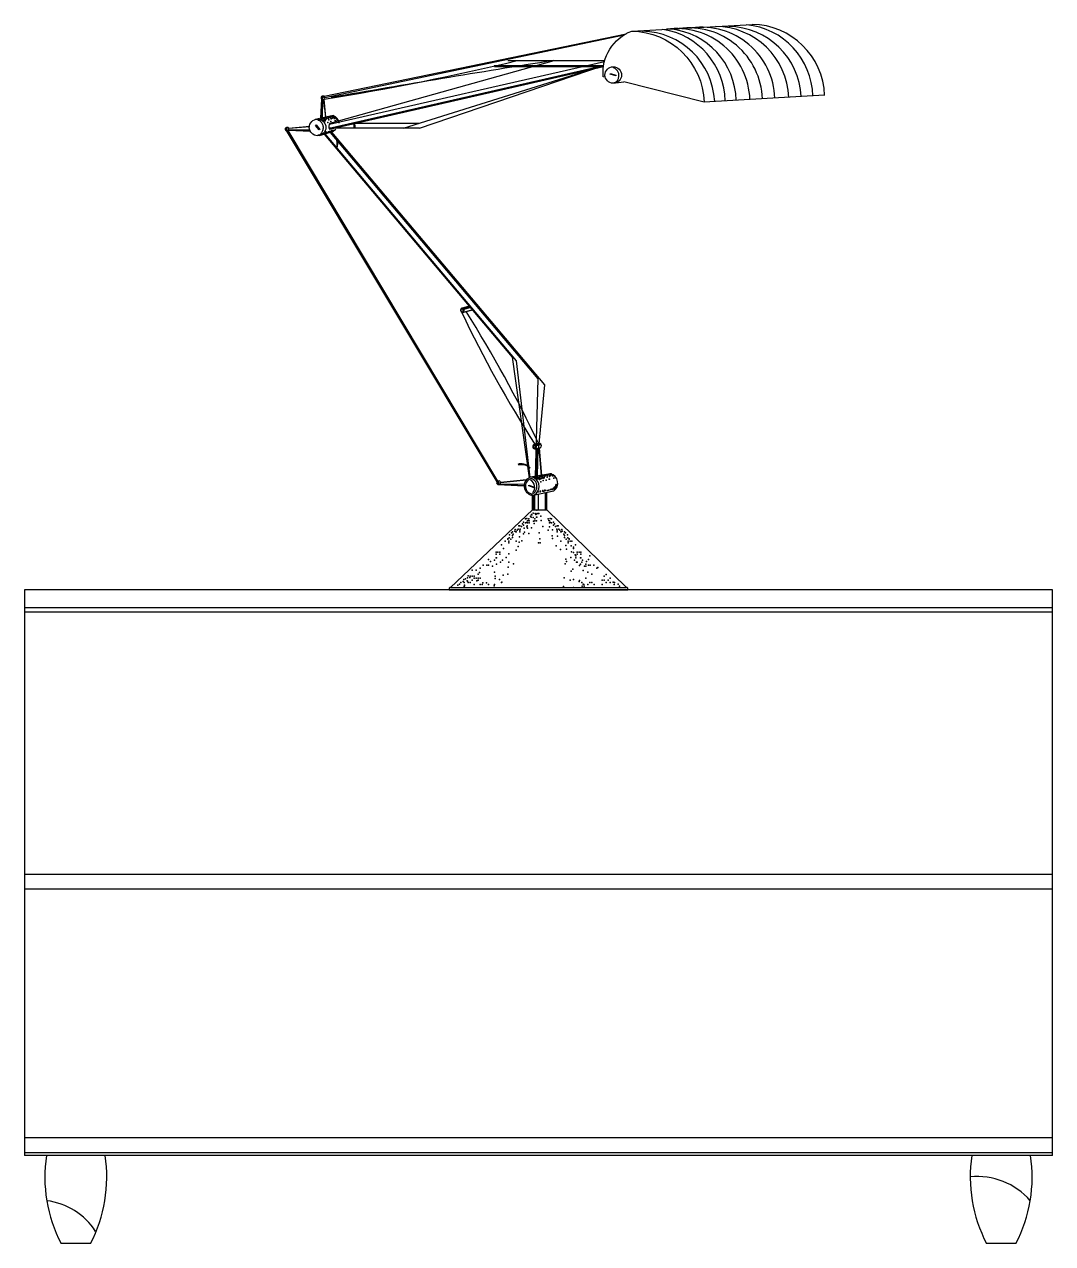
# Model space of a CAD drawing. Header units: millimetres. Extents: x 3060 to 28796, y 18778 to 36190.
# Drawn here: x 21089 to 21789, y 34043 to 34873 of the extents above; entities that cross this region are included whole.
import ezdxf

# ---------------------------------------------------------------- set-up
doc = ezdxf.new("R2010")
doc.units = ezdxf.units.MM

# ---------------------------------------------------------------- blocks, each defined once
blk = doc.blocks.new('A$C1EAB5A90')
for p, q in [((204.12, 780.81), (409.69, 823.45)), ((204.46, 779.99), (408.27, 822.63)), ((413.47, 825.17), (495.48, 829.77)), ((208.06, 762.56), (360.7, 805.2)), ((329.07, 805.2), (395.09, 805.2)), ((335.1, 805.2), (395.09, 805.2)), ((360.1, 805.2), (395.09, 805.2)), ((385.75, 805.2), (392.99, 805.2)), ((207.41, 759.07), (394.32, 801.71)), ((207.62, 758.39), (394.22, 801.03)), ((207.72, 761.96), (394.92, 804.6)), ((258.06, 759.07), (394.32, 801.71)), ((269.08, 759.07), (394.32, 801.71)), ((319.73, 801.71), (394.32, 801.71)), ((320.09, 801.03), (394.22, 801.03)), ((544.81, 781.49), (462.79, 776.89)), ((202.33, 778.77), (201.66, 765.88)), ((202.62, 778.72), (201.96, 765.95)), ((202.97, 778.69), (202.65, 766.1)), ((203.62, 778.62), (204.89, 766.61)), ((203.81, 778.64), (205.07, 766.65)), ((178.14, 757.58), (321.58, 518.43)), ((179.27, 757.47), (322.15, 518.99)), ((179.65, 757.74), (194.98, 757.06)), ((179.81, 757.97), (194.81, 757.32)), ((179.87, 759.23), (194.31, 760.51)), ((179.93, 759.08), (194.28, 760.35)), ((179.94, 758.3), (194.49, 757.99)), ((204.61, 755.2), (334.7, 600.91)), ((269.08, 759.07), (207.41, 759.07)), ((208.1, 756.23), (349.59, 588.46)), ((208.98, 756.53), (354.04, 584.56)), ((225.82, 762.55), (269.04, 762.51)), ((204.08, 755.04), (332, 603.24)), ((298.27, 636.74), (298.26, 636.7)), ((298.58, 636.61), (302.89, 637.78)), ((298.88, 636.41), (303.08, 637.55)), ((298.98, 633.93), (304.67, 635.57)), ((299.26, 635.97), (303.48, 637.08)), ((299.77, 636.97), (299.77, 636.96)), ((332, 603.24), (343.54, 521.25)), ((334.7, 600.91), (344.12, 521.49)), ((349.59, 588.46), (347.82, 522.14)), ((354.04, 584.56), (348.15, 523.32)), ((347.78, 543.9), (351.07, 544.4)), ((348.08, 543.7), (351.37, 544.2)), ((348.86, 541.13), (348.13, 522.19)), ((348.17, 541.22), (351.51, 541.82)), ((349.18, 541.18), (348.41, 522.24)), ((348.46, 543.26), (351.74, 543.76)), ((349.57, 541.25), (349.19, 522.37)), ((350.29, 541.38), (351.88, 522.82)), ((350.49, 541.42), (352.02, 522.84)), ((322.37, 516.6), (340.22, 515.74)), ((322.92, 518.08), (322.94, 518.05)), ((323.06, 516.81), (340.23, 516.01)), ((323.88, 517.14), (340.31, 516.77)), ((324.06, 518.22), (341.89, 519.96)), ((324.09, 518.05), (341.72, 519.77)), ((345.95, 499.28), (345.95, 509.38)), ((346.35, 499.28), (346.35, 509.44)), ((346.76, 499.28), (346.76, 509.53)), ((347.57, 499.28), (347.57, 509.69)), ((350, 499.28), (350, 510.19)), ((354.86, 499.28), (354.86, 511.18)), ((355.27, 499.28), (355.27, 511.27)), ((355.67, 499.28), (355.67, 511.35)), ((345.95, 499.28), (355.67, 499.28)), ((700, 445), (0, 445)), ((0, 445), (0, 60)), ((290.04, 446.62), (409.96, 446.62)), ((700, 60), (700, 445)), ((0, 433), (700, 433)), ((0, 430), (700, 430)), ((0, 251.5), (700, 251.5)), ((0, 241.5), (700, 241.5)), ((700, 72), (0, 72)), ((0, 62), (700, 62)), ((700, 60), (0, 60)), ((45, 0), (25, 0)), ((675, 0), (655, 0))]:
    blk.add_line(p, q)
for points in [[(395.41, 793.84), (394.09, 794.18, -0.338972), (413.47, 825.17, -0.399625), (462.79, 776.89), (408.04, 790.74)], [(214.19, 762.56, 0.283898), (210.25, 767.82), (197.95, 765.05)], [(201.01, 754.14), (208.44, 756.33, 0.10362), (212.04, 758.39)], [(298.23, 636.4, 0.083661), (297.94, 636.38, 0.685038), (298.03, 633.82)], [(298.33, 633.6), (304.33, 635.29, 0.077868), (304.71, 635.62)], [(347.42, 543.69, 0.083661), (347.14, 543.66, 0.685038), (347.23, 541.11)], [(347.53, 540.88), (351.16, 541.54, 0.641064), (350.83, 544.5), (347.32, 543.98)], [(346.3, 509.43), (360.36, 512.31, 0.641064), (358.25, 523.89), (344.65, 521.6)], [(345.14, 520.46, 0.083661), (344.01, 520.3, 0.685038), (345.04, 510.23, 0.685038)], [(345.95, 499.28), (290.04, 446.62, 0.414214), (289.23, 445.81), (289.23, 445), (410.77, 445), (410.77, 445.81, 0.414214), (409.96, 446.62), (355.67, 499.28)]]:
    blk.add_lwpolyline(points, format="xyb")
for points in [[(398.91, 796.35), (402.66, 795.14), (402.54, 794.69), (398.79, 795.9), (398.93, 796.34)], [(402.56, 789.89), (408.04, 790.74)], [(204.1, 780.84), (202.97, 780.98)], [(202.42, 778.74), (203.76, 778.61)], [(178.05, 757.59), (179.33, 757.46)], [(179.65, 759.58), (178.57, 759.71)], [(198.6, 761.37), (201.07, 758.3), (200.73, 757.99), (198.25, 761.05), (198.61, 761.34)], [(302.77, 637.92), (298.13, 636.7)], [(323.35, 519.18), (322.06, 518.98)], [(322.49, 516.62), (323.83, 517.06)], [(343.45, 516.23), (347.22, 514.9), (347.09, 514.45), (343.32, 515.78), (343.47, 516.22)]]:
    blk.add_lwpolyline(points)
for points in [[(202.24, 778.8, 0.130303), (202.6, 778.73, 0.331854), (203.32, 780.68, 0.328319), (202.78, 780.99, 0.500332)], [(177.89, 757.65, 0.130303), (178.22, 757.58, 0.331854), (178.91, 759.43, 0.328319), (178.4, 759.73, 0.500332)], [(298.09, 633.61, 0.130303), (298.57, 633.66, 0.576801), (298.77, 636.49, 0.264517), (297.88, 636.65, 0.710752)], [(347.28, 540.89, 0.130303), (347.77, 540.94, 0.576801), (347.97, 543.78, 0.264517), (347.08, 543.93, 0.710752)], [(322.3, 516.6, 0.130303), (322.67, 516.68, 0.331854), (322.53, 518.85, 0.328319), (321.88, 518.92, 0.500332)], [(345.33, 509.39, 0.130303), (347.22, 509.7, 0.576801), (347.26, 520.96, 0.264517), (343.71, 521.34, 0.710752)]]:
    blk.add_lwpolyline(points, format="xyb", close=True)
for centre in [(400.87, 795.32), (199.63, 759.65)]:
    blk.add_circle(centre, 5.65)
for centre, radius, start, end in [((419.9, 775), 50.08, 2.61998, 89.17619), ((426.97, 776.88), 50.08, 0.92277, 81.15703), ((443.91, 776.88), 50.08, 2.00957, 97.71604), ((434.5, 776.88), 50.08, 1.40587, 83.74301), ((452.39, 777.35), 50.08, 2.01541, 97.64108), ((460.86, 777.82), 50.08, 2.02125, 97.56492), ((470.28, 778.29), 50.08, 2.04459, 89.83959), ((478.75, 778.29), 50.08, 2.63065, 89.17619), ((486.76, 779.7), 50.08, 1.53146, 84.53932), ((494.76, 779.7), 50.08, 2.04459, 89.17619), ((-58.5, 2434.52), 1676.29, 279.01358, 283.59694), ((2007.27, -9561.3), 10496.51, 99.02708, 99.865635), ((201.89, 780.01), 1.05, 300.75338, 34.99604), ((202.97, 779.87), 1.49, 302.21239, 40.81024), ((177.55, 758.8), 0.993, 300.75338, 34.99604), ((178.58, 758.66), 1.41, 300.64126, 40.81024), ((211.84, 760.06), 4.54, 146.49198, 201.52664), ((221.76, 760.66), 2.75, 324.87159, 43.84055), ((222.53, 760.66), 2.75, 324.87159, 43.84055), ((203.32, 748.5), 9.58, 340.1124, 32.89563), ((204.04, 748.47), 9.41, 337.07506, 22.62793), ((1039.83, 986.55), 821.7, 205.42475, 212.58828), ((297.51, 635.03), 1.1, 315.80306, 60.47312), ((-444.98, 166.33), 880.41, 25.43054, 32.10833), ((346.71, 542.31), 1.1, 315.80306, 60.47312), ((338.3, 522.81), 7.93, 47.54309, 107.86834), ((338.58, 521.84), 8.22, 45.62143, 105.62393), ((321.45, 517.6), 1.09, 324.87726, 59.11992), ((322.64, 517.91), 1.46, 324.57098, 61.09276), ((342.04, 514.81), 5.38, 317.08546, 61.43665), ((112.38, 45.4), 98.47, 171.47187, 207.45277), ((-42.38, 45.4), 98.47, 332.54723, 8.52813), ((742.38, 45.4), 98.47, 171.47187, 207.45277), ((587.62, 45.4), 98.47, 332.54723, 8.52813), ((648.8, -1.87), 47.52, 40.84305, 95.90885), ((9.37, -17.06), 46.64, 32.95664, 82.76144)]:
    blk.add_arc(centre, radius, start, end)
for points in [[(401.22, 790.06), (401.61, 790.14), (402, 790.3), (402.87, 790.64), (403.44, 791.13), (404.09, 792.25), (404.36, 792.86), (404.74, 794.21), (404.86, 794.96), (404.65, 796.51), (404.31, 797.27), (403.79, 798.25), (403.29, 798.78), (402.51, 799.56), (402.08, 799.83), (401.36, 800.08), (401.07, 800.13), (400.79, 800.13), (400.77, 800.13), (400.76, 800.13), (400.75, 800.13)], [(199.68, 754.39), (200.08, 754.44), (200.48, 754.58), (201.36, 754.87), (201.96, 755.32), (202.67, 756.41), (202.97, 757), (203.44, 758.33), (203.6, 759.07), (203.47, 760.63), (203.18, 761.41), (202.71, 762.42), (202.24, 762.97), (201.51, 763.79), (201.09, 764.09), (200.39, 764.38), (200.1, 764.44), (199.82, 764.46), (199.8, 764.46), (199.79, 764.46), (199.78, 764.46)], [(298.03, 633.82), (298.13, 633.83), (298.24, 633.86), (298.47, 633.92), (298.63, 634.03), (298.83, 634.29), (298.92, 634.44), (299.06, 634.77), (299.11, 634.96), (299.11, 635.36), (299.05, 635.56), (298.95, 635.83), (298.83, 635.98), (298.66, 636.2), (298.56, 636.28), (298.38, 636.37), (298.31, 636.39), (298.24, 636.4), (298.24, 636.4), (298.23, 636.4), (298.23, 636.4)], [(347.23, 541.11), (347.33, 541.11), (347.43, 541.14), (347.66, 541.2), (347.82, 541.31), (348.02, 541.58), (348.11, 541.72), (348.25, 542.05), (348.31, 542.24), (348.3, 542.64), (348.24, 542.84), (348.14, 543.11), (348.03, 543.26), (347.85, 543.48), (347.75, 543.57), (347.58, 543.65), (347.51, 543.67), (347.43, 543.68), (347.43, 543.68), (347.43, 543.69), (347.42, 543.69)], [(345.04, 510.23), (345.44, 510.28), (345.85, 510.43), (346.75, 510.72), (347.35, 511.18), (348.07, 512.28), (348.38, 512.88), (348.85, 514.23), (349.02, 514.99), (348.89, 516.57), (348.59, 517.36), (348.12, 518.39), (347.64, 518.94), (346.89, 519.78), (346.47, 520.08), (345.76, 520.37), (345.47, 520.44), (345.18, 520.46), (345.16, 520.46), (345.15, 520.46), (345.14, 520.46)]]:
    blk.add_open_spline(points, degree=3, knots=[3.294068, 3.294068, 3.294068, 3.294068, 3.647859, 3.647859, 4.043866, 4.043866, 4.439873, 4.439873, 4.83588, 4.83588, 5.231886, 5.231886, 5.627893, 5.627893, 6.0239, 6.0239, 6.283185, 6.283185, 6.283185, 6.295262, 6.295262, 6.295262, 6.295262])
for p in [(202.01, 765.94), (202.01, 765.46), (202.43, 765.4), (202.49, 766.06), (203.22, 765.27), (203.34, 765.58), (203.48, 765.53), (203.74, 764.35), (204.27, 765.66), (204.31, 764.61), (204.79, 764.22), (204.92, 766.19), (205.05, 764.74), (205.64, 765.58), (205.89, 766.3), (206.1, 766.19), (207.1, 765.82), (207.15, 764.88), (207.22, 766.79), (207.28, 766.45), (208.2, 766.71), (208.31, 766.79), (208.33, 766.58), (208.59, 763.68), (208.67, 765.94), (208.72, 763.7), (208.85, 765.4), (209.12, 767.23), (209.51, 767.1), (209.52, 766.06), (210.01, 767.15), (210.03, 767.1), (210.49, 766.54), (210.82, 765.79), (211.1, 766.54), (211.58, 766.3), (211.61, 764.35), (212, 765.92), (212.79, 764.74), (204.16, 755.25), (204.4, 762.76), (204.64, 755.13), (204.88, 755.74), (205.13, 756.58), (205.13, 755.87), (205.37, 755.86), (205.86, 756.16), (206.5, 763.02), (207.07, 756.72), (207.82, 756.81), (207.92, 756.72), (208.64, 756.84), (209, 757.08), (209.13, 757.57), (209.25, 757.2), (210.05, 757.47), (210.35, 757.54), (204.64, 755.01), (353.65, 522.84), (354.61, 522.95), (354.83, 522.84), (355.95, 523.44), (356.01, 523.1), (356.93, 523.36), (357.04, 523.44), (357.06, 523.23), (357.84, 523.88), (358.24, 523.75), (358.73, 523.8), (358.76, 523.75), (359.22, 523.2), (359.83, 523.2), (360.31, 522.95), (347.23, 521.27), (347.34, 521.62), (348.14, 521.13), (348.27, 521.4), (348.43, 521.26), (348.67, 520.22), (349.04, 521.74), (349.28, 520.41), (349.45, 521.4), (349.45, 520.48), (349.59, 521.27), (349.65, 521.26), (349.89, 521.5), (350.25, 520.65), (350.73, 519.93), (350.74, 522.59), (350.74, 522.11), (350.86, 521.14), (350.86, 520.53), (351.16, 522.05), (351.22, 522.71), (351.55, 520.48), (351.55, 518.49), (351.95, 521.92), (352.07, 522.23), (352.21, 522.18), (352.47, 521), (352.99, 522.31), (353.04, 521.26), (353.13, 519.41), (353.52, 520.87), (353.78, 521.4), (354.37, 522.23), (355.23, 519.67), (355.83, 522.47), (355.88, 521.53), (357.32, 520.33), (357.4, 522.59), (357.45, 520.35), (357.58, 522.05), (358.25, 522.71), (359.55, 522.44), (360.33, 521), (360.73, 522.58), (360.91, 514.86), (361.4, 514.74), (361.4, 514.62), (361.51, 521.4), (361.64, 515.34), (361.88, 516.19), (362.13, 516.56), (362.13, 515.47), (349.77, 511.59), (351.03, 512.03), (351.16, 511.64), (351.46, 512.07), (352.86, 512.03), (352.92, 512.44), (353.52, 511.9), (354.25, 512.8), (354.96, 512.55), (356.31, 512.44), (357.04, 512.73), (358.25, 513.29), (359, 513.38), (359.1, 513.29), (359.82, 513.41), (360.18, 513.64), (360.31, 514.13), (360.43, 513.77), (361.23, 514.04), (348.92, 499.18), (339.11, 489.95), (339.88, 490.9), (341.17, 493.16), (341.17, 490.65), (341.78, 490.71), (342.16, 493.56), (342.42, 491.9), (342.42, 490.65), (342.92, 492.23), (343.49, 493.37), (343.68, 491.9), (343.68, 490.65), (344.44, 495.08), (344.94, 494.41), (345.2, 496.22), (345.39, 496.03), (346.31, 494.24), (346.34, 497.17), (346.53, 491.66), (347.1, 490.14), (347.45, 493.16), (347.45, 491.9), (347.69, 497.01), (348.25, 496.22), (348.7, 494.41), (348.7, 491.9), (348.82, 496.6), (348.82, 494.51), (349.01, 496.98), (349.96, 496.92), (350.15, 496.79), (351.48, 495.08), (351.86, 492.23), (356.51, 493.37), (357.08, 492.23), (357.58, 491.9), (357.58, 490.65), (357.84, 493.56), (358.22, 490.71), (358.83, 493.16), (358.83, 490.65), (360.12, 490.9), (360.89, 489.95), (330.36, 482.34), (331.51, 483.67), (332.38, 484.38), (332.38, 481.87), (332.65, 482.72), (333.98, 484.81), (334.17, 485.95), (334.55, 484.43), (334.89, 484.38), (335.5, 485.57), (336.07, 486.33), (336.64, 488.42), (337.4, 488.42), (337.4, 485.63), (337.4, 484.38), (337.59, 486.33), (338.35, 488.04), (339.69, 489), (339.7, 482.95), (340.28, 486.96), (340.56, 484.1), (342, 487.82), (342.28, 488.4), (342.57, 486.96), (343.43, 483.24), (345.15, 487.25), (350.53, 483.67), (353, 488.04), (356.63, 485.53), (357.49, 487.82), (359.21, 481.8), (359.5, 485.82), (360.31, 489), (361.65, 488.04), (362.41, 486.33), (362.6, 488.42), (362.6, 485.63), (362.6, 484.38), (362.94, 481.52), (363.36, 488.42), (363.93, 486.33), (364.5, 485.57), (365.11, 484.38), (365.45, 484.43), (365.83, 485.95), (366.02, 484.81), (367.35, 482.72), (367.62, 484.38), (367.62, 481.87), (368.49, 483.67), (369.64, 482.34), (324.85, 475.6), (326.1, 473.09), (327.36, 478.11), (329.03, 479.68), (329.03, 479.49), (329.87, 478.11), (329.87, 476.85), (329.98, 480.44), (331.13, 479.36), (332.38, 480.61), (334.89, 478.11), (336.15, 474.34), (336.83, 477.5), (337.12, 480.94), (338.55, 478.36), (349.96, 476.85), (350.91, 479.68), (351.21, 476.85), (359.5, 479.8), (362.08, 474.92), (365.11, 478.11), (367.62, 480.61), (368.68, 475.21), (368.87, 479.36), (370.02, 480.44), (370.13, 478.11), (370.13, 476.85), (370.97, 479.68), (370.97, 479.49), (371.64, 477.97), (372.21, 474.93), (372.64, 478.11), (373.74, 473.98), (373.9, 473.09), (375.15, 475.6), (316.06, 465.56), (320.04, 465.24), (321.08, 470.58), (321.08, 469.33), (321.08, 466.82), (321.42, 466.62), (322.34, 470.58), (323.59, 470.58), (323.59, 469.33), (325.57, 465.24), (327.91, 466.94), (329.72, 469.38), (329.72, 469.38), (334.89, 471.84), (364.95, 472.34), (368.68, 465.75), (368.97, 472.63), (372.09, 466.94), (372.41, 470.91), (373.93, 470.37), (374.43, 465.24), (374.88, 468.85), (375.34, 468), (375.34, 466.62), (376.41, 470.58), (376.41, 469.33), (377.66, 470.58), (378.58, 466.62), (378.92, 470.58), (378.92, 469.33), (378.92, 466.82), (379.96, 465.24), (383.94, 465.56), (385.02, 468), (304.83, 458.34), (307.6, 458.34), (309.78, 456.78), (310.36, 459.72), (312.29, 461.8), (314.8, 461.8), (316.06, 461.8), (317.31, 464.31), (318.66, 461.1), (320.04, 456.95), (321.42, 462.48), (324.19, 463.86), (329.37, 460.3), (329.72, 463.86), (333.03, 462.58), (368.11, 462.6), (368.97, 464.32), (372.13, 457.72), (373.41, 459.02), (375.81, 463.86), (376.4, 463.72), (377.92, 461.44), (378.58, 462.48), (379.49, 463.86), (380.45, 458.01), (381.34, 461.1), (382.25, 462.48), (382.25, 461.1), (382.69, 464.31), (383.64, 456.95), (383.94, 461.8), (385.2, 461.8), (387.71, 461.8), (389.64, 459.72), (390.48, 460.11), (295.17, 448.14), (296.12, 448.71), (297.07, 450.04), (298.6, 450.61), (299.17, 451.94), (299.3, 450.05), (299.3, 450.05), (299.55, 448.14), (300.31, 452.51), (301.48, 451.1), (301.64, 453.08), (301.64, 450.8), (302.07, 450.05), (302.21, 454.41), (303.16, 453.27), (303.45, 454.19), (303.45, 454.19), (303.45, 450.05), (303.45, 450.05), (304.83, 454.19), (304.83, 451.43), (306.21, 454.19), (306.21, 454.19), (306.21, 452.81), (306.21, 448.67), (307.6, 452.81), (308.09, 451.1), (308.98, 455.57), (308.98, 452.81), (308.98, 451.43), (310.36, 452.81), (310.36, 448.67), (311.74, 448.67), (311.74, 448.67), (312.05, 449.78), (314.7, 449.78), (315.89, 448.67), (320.04, 448.67), (320.48, 454.28), (320.48, 452.56), (323.35, 451.99), (324.78, 449.98), (325.07, 450.27), (325.93, 454.86), (329.08, 455.72), (367.53, 453.02), (371.55, 451.42), (373.85, 451.99), (377.58, 450.51), (377.92, 451.37), (379.49, 450.05), (380.39, 448.9), (380.87, 448.67), (382.25, 452.81), (383.64, 448.67), (385.02, 450.05), (386.4, 455.57), (386.4, 450.05), (387.78, 448.67), (393.31, 451.43), (393.31, 448.67), (394.7, 454.19), (394.7, 451.43), (395.99, 455.36), (396.08, 450.05), (397.46, 451.43), (398.84, 450.05), (398.85, 452.89), (400.75, 450.08), (401.61, 448.67), (401.7, 449.85), (404.17, 448.71), (299.3, 447.29), (299.55, 447.76), (319.71, 447.57), (367.05, 447.29), (373.85, 446.62), (379.63, 447.38), (381.15, 447.38), (405.12, 447.38)]:
    blk.add_point(p)

msp = doc.modelspace()

# ---------------------------------------------------------------- block references
msp.add_blockref('A$C1EAB5A90', (21089.14, 34042.96))

doc.saveas('drawing.dxf')
